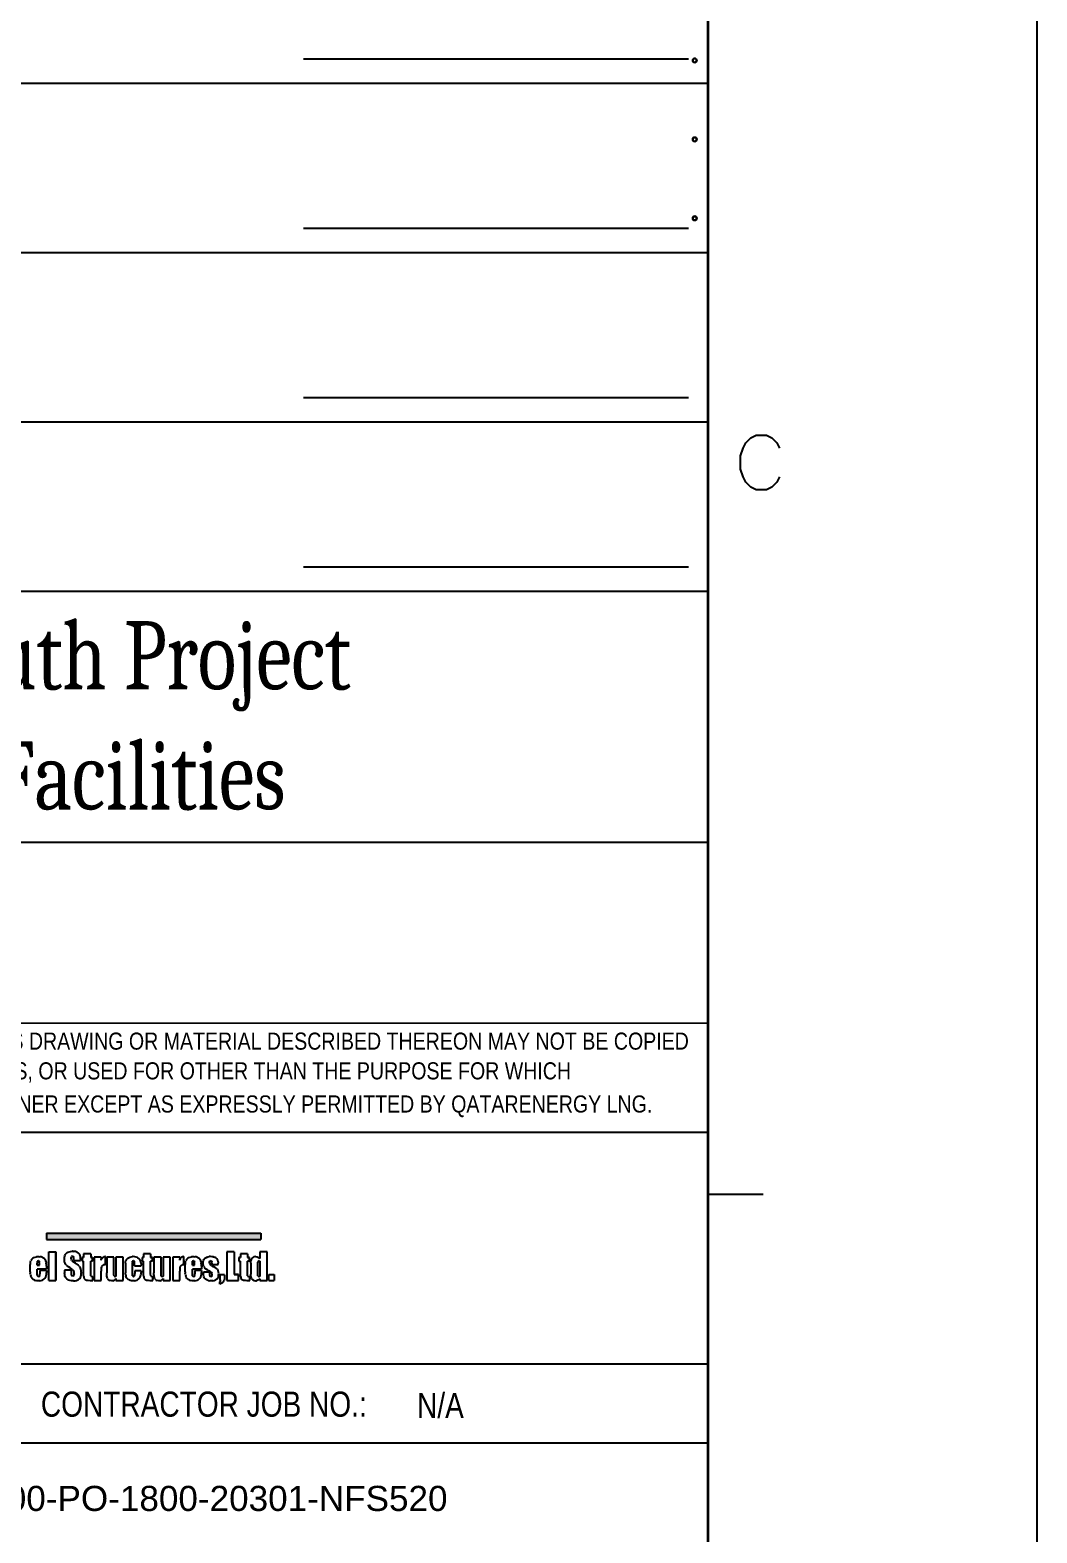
# Model space of a CAD drawing. Header units: millimetres. Extents: x -181 to 239, y -54 to 243.
# Drawn here: x 192.9 to 238.8, y 14.7 to 83.2 of the extents above; entities that cross this region are included whole.
import ezdxf

# ---------------------------------------------------------------- set-up
doc = ezdxf.new("R2010")
doc.units = ezdxf.units.MM
doc.styles.add('Arial', font='ARIAL.TTF', dxfattribs={"height": 0.2})
doc.styles.add('Arial Narrow', font='ARIALN.TTF', dxfattribs={"height": 0.2})
doc.styles.add('Cambria Math', font='CAMBRIA.TTC', dxfattribs={"height": 0.2})

# ---------------------------------------------------------------- blocks, each defined once
blk = doc.blocks.new('Unknown-234525213-26950')
at = {"linetype": 'Continuous'}
for points in [[(193.637, 28.338), (193.637, 28.044), (203.407, 28.338)], [(193.637, 28.044), (203.407, 28.044), (203.407, 28.338)]]:
    blk.add_hatch(color=3, dxfattribs=at).paths.add_polyline_path(points)
at = {"color": 7, "linetype": 'Continuous'}
for p, q in [((223.809, -38.519), (223.809, 124.4)), ((205.361, 81.897), (222.928, 81.897)), ((155.938, 80.79), (223.809, 80.79)), ((205.361, 74.173), (222.928, 74.173)), ((155.938, 73.066), (223.809, 73.066)), ((205.361, 66.448), (222.928, 66.448)), ((155.938, 65.341), (223.809, 65.341)), ((205.361, 58.723), (222.928, 58.723)), ((155.938, 57.616), (223.809, 57.616)), ((155.938, 46.162), (223.809, 46.162)), ((155.938, 46.162), (223.809, 46.162)), ((165.756, 37.916), (223.776, 37.921)), ((155.936, 32.946), (223.809, 32.946)), ((155.938, 32.946), (223.809, 32.946)), ((155.916, 22.372), (223.809, 22.372)), ((155.916, 18.768), (223.809, 18.768))]:
    blk.add_line(p, q, dxfattribs=at)
at = {"color": 3, "linetype": 'Continuous'}
for p, q in [((193.637, 28.338), (203.407, 28.338)), ((193.637, 28.338), (193.637, 28.044)), ((203.407, 28.338), (203.407, 28.044)), ((193.637, 28.044), (203.407, 28.044)), ((193.736, 26.18), (193.736, 27.48)), ((193.736, 27.48), (194.066, 27.48)), ((194.066, 27.48), (194.066, 26.18)), ((194.066, 26.18), (194.066, 27.48)), ((194.066, 27.48), (194.066, 27.48)), ((194.066, 26.18), (194.066, 27.48)), ((194.527, 27.411), (194.58, 27.452)), ((194.58, 27.452), (194.61, 27.468)), ((194.61, 27.468), (194.668, 27.489)), ((194.668, 27.489), (194.734, 27.502)), ((194.734, 27.502), (194.806, 27.506)), ((194.806, 27.506), (194.887, 27.503)), ((194.813, 27.506), (194.806, 27.506)), ((194.806, 27.506), (194.887, 27.503)), ((194.887, 27.503), (194.813, 27.506)), ((194.954, 27.492), (194.887, 27.503)), ((195.015, 27.474), (194.954, 27.492)), ((195.036, 27.464), (195.015, 27.474)), ((195.1, 27.426), (195.036, 27.464)), ((195.144, 27.381), (195.1, 27.426)), ((202.193, 27.48), (201.859, 27.48)), ((201.859, 27.48), (201.859, 26.18)), ((202.193, 27.48), (202.193, 26.441)), ((203.696, 27.48), (203.374, 27.48)), ((203.374, 27.48), (203.374, 27.178)), ((203.696, 26.18), (203.696, 27.48)), ((192.893, 26.878), (192.897, 26.956)), ((192.893, 26.567), (192.893, 26.878)), ((192.897, 26.956), (192.907, 27.024)), ((192.907, 27.024), (192.924, 27.082)), ((192.931, 27.098), (192.924, 27.082)), ((192.931, 27.098), (192.966, 27.153)), ((192.966, 27.153), (193.014, 27.199)), ((193.014, 27.199), (193.053, 27.222)), ((193.053, 27.222), (193.113, 27.246)), ((193.113, 27.246), (193.178, 27.26)), ((193.178, 27.26), (193.248, 27.264)), ((193.178, 27.26), (193.248, 27.264)), ((193.248, 27.264), (193.178, 27.26)), ((193.214, 26.945), (193.216, 27.004)), ((193.214, 26.868), (193.214, 26.945)), ((193.214, 26.868), (193.214, 26.868)), ((193.214, 26.868), (193.308, 26.868)), ((193.308, 26.868), (193.214, 26.868)), ((193.308, 26.868), (193.214, 26.868)), ((193.216, 27.004), (193.223, 27.056)), ((193.263, 27.075), (193.223, 27.056)), ((193.248, 27.264), (193.323, 27.26)), ((193.248, 27.264), (193.248, 27.264)), ((193.3, 27.052), (193.263, 27.075)), ((193.3, 27.052), (193.305, 27.026)), ((193.308, 26.945), (193.305, 27.026)), ((193.308, 26.868), (193.308, 26.945)), ((193.39, 27.247), (193.323, 27.26)), ((193.448, 27.226), (193.39, 27.247)), ((193.472, 27.213), (193.448, 27.226)), ((193.528, 27.172), (193.472, 27.213)), ((193.571, 27.122), (193.528, 27.172)), ((193.595, 27.075), (193.571, 27.122)), ((193.612, 27.023), (193.595, 27.075)), ((193.612, 27.023), (193.623, 26.959)), ((193.629, 26.884), (193.623, 26.959)), ((193.63, 26.835), (193.629, 26.884)), ((193.63, 26.835), (193.63, 26.694)), ((194.45, 27.142), (194.453, 27.225)), ((194.452, 27.099), (194.45, 27.142)), ((194.46, 27.029), (194.452, 27.099)), ((194.453, 27.225), (194.464, 27.293)), ((194.477, 26.972), (194.46, 27.029)), ((194.464, 27.293), (194.482, 27.346)), ((194.504, 26.917), (194.477, 26.972)), ((194.482, 27.346), (194.488, 27.36)), ((194.488, 27.36), (194.527, 27.411)), ((194.544, 26.868), (194.504, 26.917)), ((194.544, 26.868), (194.545, 26.867)), ((194.545, 26.867), (194.581, 26.837)), ((194.636, 26.796), (194.581, 26.837)), ((194.709, 26.746), (194.636, 26.796)), ((194.778, 26.7), (194.709, 26.746)), ((194.764, 27.2), (194.779, 27.262)), ((194.764, 27.2), (194.764, 27.186)), ((194.772, 27.113), (194.764, 27.186)), ((194.781, 27.089), (194.772, 27.113)), ((194.825, 27.287), (194.779, 27.262)), ((194.781, 27.089), (194.817, 27.049)), ((194.876, 27.009), (194.817, 27.049)), ((194.825, 27.287), (194.864, 27.268)), ((194.864, 27.268), (194.869, 27.257)), ((194.877, 27.183), (194.869, 27.257)), ((194.954, 26.961), (194.876, 27.009)), ((194.877, 27.086), (194.877, 27.183)), ((194.877, 27.086), (195.188, 27.086)), ((195.02, 26.915), (194.954, 26.961)), ((195.02, 26.915), (195.075, 26.873)), ((195.119, 26.835), (195.075, 26.873)), ((195.119, 26.835), (195.149, 26.8)), ((195.158, 27.357), (195.144, 27.381)), ((195.157, 26.79), (195.149, 26.8)), ((195.181, 26.743), (195.157, 26.79)), ((195.174, 27.309), (195.158, 27.357)), ((195.183, 27.245), (195.174, 27.309)), ((195.199, 26.686), (195.181, 26.743)), ((195.187, 27.164), (195.183, 27.245)), ((195.187, 27.164), (195.188, 27.138)), ((195.188, 27.086), (195.188, 27.138)), ((195.258, 27.22), (195.258, 27.051)), ((195.258, 27.22), (195.258, 27.22)), ((195.258, 27.22), (195.327, 27.22)), ((195.327, 27.22), (195.258, 27.22)), ((195.327, 27.22), (195.258, 27.22)), ((195.258, 27.051), (195.327, 27.051)), ((195.649, 27.387), (195.327, 27.387)), ((195.327, 27.387), (195.327, 27.22)), ((195.327, 26.51), (195.327, 27.051)), ((195.649, 27.387), (195.649, 27.22)), ((195.736, 27.22), (195.649, 27.22)), ((195.649, 27.22), (195.736, 27.22)), ((195.649, 27.22), (195.736, 27.22)), ((195.649, 26.481), (195.649, 27.051)), ((195.736, 27.051), (195.649, 27.051)), ((195.736, 27.051), (195.736, 27.22)), ((195.736, 27.22), (195.736, 27.22)), ((196.128, 27.245), (195.807, 27.245)), ((195.807, 27.245), (195.807, 26.18)), ((196.128, 27.245), (196.116, 27.106)), ((196.152, 27.169), (196.116, 27.106)), ((196.116, 27.106), (196.116, 27.106)), ((196.132, 26.756), (196.129, 26.686)), ((196.137, 26.799), (196.132, 26.756)), ((196.144, 26.818), (196.137, 26.799)), ((196.189, 26.866), (196.144, 26.818)), ((196.196, 27.216), (196.152, 27.169)), ((196.241, 26.884), (196.189, 26.866)), ((196.248, 27.248), (196.196, 27.216)), ((196.318, 26.889), (196.241, 26.884)), ((196.307, 27.263), (196.248, 27.248)), ((196.318, 27.264), (196.307, 27.263)), ((196.318, 26.889), (196.318, 27.264)), ((196.706, 27.245), (196.385, 27.245)), ((196.385, 27.245), (196.385, 26.527)), ((196.706, 26.52), (196.706, 27.245)), ((197.125, 27.245), (196.804, 27.245)), ((196.804, 27.245), (196.804, 26.529)), ((197.125, 26.18), (197.125, 27.245)), ((197.234, 26.964), (197.231, 26.883)), ((197.231, 26.883), (197.231, 26.58)), ((197.234, 26.964), (197.243, 27.032)), ((197.243, 27.032), (197.258, 27.085)), ((197.258, 27.087), (197.288, 27.138)), ((197.258, 27.087), (197.258, 27.085)), ((197.288, 27.138), (197.337, 27.186)), ((197.337, 27.186), (197.373, 27.21)), ((197.373, 27.21), (197.43, 27.238)), ((197.43, 27.238), (197.493, 27.256)), ((197.493, 27.256), (197.563, 27.264)), ((197.553, 26.998), (197.562, 27.056)), ((197.553, 26.998), (197.553, 26.966)), ((197.553, 26.463), (197.553, 26.966)), ((197.599, 27.075), (197.562, 27.056)), ((197.589, 27.264), (197.563, 27.264)), ((197.66, 27.26), (197.589, 27.264)), ((197.638, 27.054), (197.599, 27.075)), ((197.638, 27.054), (197.642, 27.04)), ((197.648, 26.966), (197.642, 27.04)), ((197.648, 26.843), (197.648, 26.966)), ((197.648, 26.843), (197.951, 26.843)), ((197.726, 27.245), (197.66, 27.26)), ((197.784, 27.221), (197.726, 27.245)), ((197.803, 27.21), (197.784, 27.221)), ((197.86, 27.168), (197.803, 27.21)), ((197.901, 27.117), (197.86, 27.168)), ((197.921, 27.075), (197.901, 27.117)), ((197.936, 27.022), (197.921, 27.075)), ((197.945, 26.957), (197.936, 27.022)), ((197.945, 26.957), (197.95, 26.881)), ((197.951, 26.843), (197.95, 26.881)), ((197.994, 27.22), (197.994, 27.051)), ((197.994, 27.22), (197.994, 27.22)), ((197.994, 27.22), (198.063, 27.22)), ((198.063, 27.22), (197.994, 27.22)), ((198.063, 27.22), (197.994, 27.22)), ((197.994, 27.051), (198.063, 27.051)), ((198.385, 27.387), (198.063, 27.387)), ((198.063, 27.387), (198.063, 27.22)), ((198.063, 26.51), (198.063, 27.051)), ((198.385, 27.387), (198.385, 27.22)), ((198.472, 27.22), (198.385, 27.22)), ((198.385, 27.22), (198.472, 27.22)), ((198.385, 27.22), (198.472, 27.22)), ((198.385, 26.481), (198.385, 27.051)), ((198.472, 27.051), (198.385, 27.051)), ((198.472, 27.051), (198.472, 27.22)), ((198.472, 27.22), (198.472, 27.22)), ((198.859, 27.245), (198.537, 27.245)), ((198.537, 27.245), (198.537, 26.527)), ((198.859, 26.52), (198.859, 27.245)), ((199.278, 27.245), (198.957, 27.245)), ((198.957, 27.245), (198.957, 26.529)), ((199.278, 26.18), (199.278, 27.245)), ((199.715, 27.245), (199.393, 27.245)), ((199.393, 27.245), (199.393, 26.18)), ((199.715, 27.245), (199.702, 27.106)), ((199.739, 27.169), (199.702, 27.106)), ((199.702, 27.106), (199.702, 27.106)), ((199.718, 26.756), (199.716, 26.686)), ((199.724, 26.799), (199.718, 26.756)), ((199.73, 26.818), (199.724, 26.799)), ((199.775, 26.866), (199.73, 26.818)), ((199.783, 27.216), (199.739, 27.169)), ((199.827, 26.884), (199.775, 26.866)), ((199.835, 27.248), (199.783, 27.216)), ((199.905, 26.889), (199.827, 26.884)), ((199.893, 27.263), (199.835, 27.248)), ((199.905, 27.264), (199.893, 27.263)), ((199.905, 26.889), (199.905, 27.264)), ((199.967, 26.878), (199.97, 26.956)), ((199.967, 26.567), (199.967, 26.878)), ((199.97, 26.956), (199.98, 27.024)), ((199.98, 27.024), (199.997, 27.082)), ((200.004, 27.098), (199.997, 27.082)), ((200.004, 27.098), (200.039, 27.153)), ((200.039, 27.153), (200.088, 27.199)), ((200.088, 27.199), (200.127, 27.222)), ((200.127, 27.222), (200.186, 27.246)), ((200.186, 27.246), (200.251, 27.26)), ((200.251, 27.26), (200.322, 27.264)), ((200.251, 27.26), (200.322, 27.264)), ((200.322, 27.264), (200.251, 27.26)), ((200.288, 26.945), (200.289, 27.004)), ((200.288, 26.868), (200.288, 26.945)), ((200.288, 26.868), (200.288, 26.868)), ((200.288, 26.868), (200.382, 26.868)), ((200.382, 26.868), (200.288, 26.868)), ((200.382, 26.868), (200.288, 26.868)), ((200.289, 27.004), (200.296, 27.056)), ((200.337, 27.075), (200.296, 27.056)), ((200.322, 27.264), (200.396, 27.26)), ((200.322, 27.264), (200.322, 27.264)), ((200.373, 27.052), (200.337, 27.075)), ((200.373, 27.052), (200.379, 27.026)), ((200.382, 26.945), (200.379, 27.026)), ((200.382, 26.868), (200.382, 26.945)), ((200.463, 27.247), (200.396, 27.26)), ((200.522, 27.226), (200.463, 27.247)), ((200.546, 27.213), (200.522, 27.226)), ((200.601, 27.172), (200.546, 27.213)), ((200.644, 27.122), (200.601, 27.172)), ((200.669, 27.075), (200.644, 27.122)), ((200.685, 27.023), (200.669, 27.075)), ((200.685, 27.023), (200.697, 26.959)), ((200.703, 26.884), (200.697, 26.959)), ((200.704, 26.835), (200.703, 26.884)), ((200.704, 26.835), (200.704, 26.694)), ((200.785, 26.95), (200.789, 27.031)), ((200.785, 26.924), (200.785, 26.95)), ((200.795, 26.855), (200.785, 26.924)), ((200.789, 27.031), (200.801, 27.096)), ((200.816, 26.795), (200.795, 26.855)), ((200.801, 27.096), (200.819, 27.138)), ((200.816, 26.795), (200.825, 26.779)), ((200.819, 27.138), (200.858, 27.187)), ((200.861, 26.738), (200.825, 26.779)), ((200.858, 27.187), (200.915, 27.224)), ((200.915, 26.695), (200.861, 26.738)), ((200.932, 27.231), (200.915, 27.224)), ((200.932, 27.231), (200.992, 27.251)), ((200.992, 27.251), (201.059, 27.262)), ((201.117, 27.264), (201.059, 27.262)), ((201.076, 27.003), (201.09, 27.058)), ((201.082, 26.935), (201.076, 27.003)), ((201.082, 26.935), (201.083, 26.932)), ((201.124, 26.882), (201.083, 26.932)), ((201.13, 27.075), (201.09, 27.058)), ((201.191, 27.261), (201.117, 27.264)), ((201.165, 26.854), (201.124, 26.882)), ((201.13, 27.075), (201.172, 27.056)), ((201.165, 26.854), (201.232, 26.817)), ((201.172, 27.056), (201.176, 27.041)), ((201.18, 26.963), (201.176, 27.041)), ((201.18, 26.963), (201.18, 26.905)), ((201.18, 26.905), (201.465, 26.905)), ((201.256, 27.25), (201.191, 27.261)), ((201.232, 26.817), (201.262, 26.802)), ((201.256, 27.25), (201.297, 27.238)), ((201.337, 26.762), (201.262, 26.802)), ((201.361, 27.206), (201.297, 27.238)), ((201.395, 26.723), (201.337, 26.762)), ((201.409, 27.167), (201.361, 27.206)), ((201.449, 27.107), (201.409, 27.167)), ((201.409, 27.167), (201.409, 27.167)), ((201.457, 27.085), (201.449, 27.107)), ((201.464, 27.027), (201.457, 27.085)), ((201.464, 27.027), (201.465, 26.966)), ((201.465, 26.905), (201.465, 26.966)), ((202.416, 27.22), (202.416, 27.051)), ((202.416, 27.22), (202.416, 27.22)), ((202.416, 27.22), (202.485, 27.22)), ((202.485, 27.22), (202.416, 27.22)), ((202.485, 27.22), (202.416, 27.22)), ((202.416, 27.051), (202.485, 27.051)), ((202.807, 27.387), (202.485, 27.387)), ((202.485, 27.387), (202.485, 27.22)), ((202.485, 26.51), (202.485, 27.051)), ((202.807, 27.387), (202.807, 27.22)), ((202.894, 27.22), (202.807, 27.22)), ((202.807, 27.22), (202.894, 27.22)), ((202.807, 27.22), (202.894, 27.22)), ((202.807, 26.481), (202.807, 27.051)), ((202.894, 27.051), (202.807, 27.051)), ((202.894, 27.051), (202.894, 27.22)), ((202.894, 27.22), (202.894, 27.22)), ((202.955, 26.961), (202.957, 27.046)), ((202.955, 26.961), (202.955, 26.463)), ((202.957, 27.046), (202.965, 27.109)), ((202.971, 27.135), (202.965, 27.109)), ((203.002, 27.19), (202.971, 27.135)), ((203.041, 27.226), (203.002, 27.19)), ((203.1, 27.254), (203.041, 27.226)), ((203.167, 27.264), (203.1, 27.254)), ((203.167, 27.264), (203.175, 27.264)), ((203.175, 27.264), (203.243, 27.257)), ((203.243, 27.257), (203.284, 27.242)), ((203.277, 26.998), (203.287, 27.058)), ((203.277, 26.998), (203.277, 26.977)), ((203.277, 26.456), (203.277, 26.977)), ((203.284, 27.242), (203.341, 27.209)), ((203.325, 27.075), (203.287, 27.058)), ((203.325, 27.075), (203.365, 27.056)), ((203.341, 27.209), (203.374, 27.178)), ((203.365, 27.056), (203.367, 27.049)), ((203.367, 27.049), (203.374, 26.977)), ((203.374, 26.977), (203.374, 26.484)), ((192.893, 26.567), (192.894, 26.511)), ((192.9, 26.441), (192.894, 26.511)), ((192.9, 26.441), (192.91, 26.386)), ((192.932, 26.329), (192.91, 26.386)), ((192.971, 26.273), (192.932, 26.329)), ((192.971, 26.273), (192.978, 26.264)), ((193.027, 26.223), (192.978, 26.264)), ((193.091, 26.191), (193.027, 26.223)), ((193.091, 26.191), (193.134, 26.178)), ((193.199, 26.165), (193.134, 26.178)), ((193.271, 26.162), (193.199, 26.165)), ((193.214, 26.463), (193.214, 26.694)), ((193.63, 26.694), (193.214, 26.694)), ((193.22, 26.386), (193.214, 26.463)), ((193.22, 26.386), (193.225, 26.37)), ((193.225, 26.37), (193.264, 26.349)), ((193.314, 26.378), (193.264, 26.349)), ((193.321, 26.163), (193.271, 26.162)), ((193.314, 26.378), (193.324, 26.433)), ((193.321, 26.163), (193.388, 26.173)), ((193.324, 26.433), (193.326, 26.484)), ((193.63, 26.625), (193.326, 26.625)), ((193.326, 26.625), (193.326, 26.484)), ((193.388, 26.173), (193.445, 26.192)), ((193.457, 26.197), (193.445, 26.192)), ((193.457, 26.197), (193.514, 26.233)), ((193.514, 26.233), (193.56, 26.282)), ((193.56, 26.282), (193.596, 26.337)), ((193.596, 26.337), (193.618, 26.395)), ((193.621, 26.406), (193.618, 26.395)), ((193.621, 26.406), (193.628, 26.467)), ((193.628, 26.467), (193.63, 26.546)), ((193.63, 26.625), (193.63, 26.546)), ((193.736, 26.18), (194.066, 26.18)), ((194.772, 26.646), (194.461, 26.646)), ((194.461, 26.646), (194.461, 26.561)), ((194.461, 26.561), (194.461, 26.531)), ((194.465, 26.453), (194.461, 26.531)), ((194.475, 26.389), (194.465, 26.453)), ((194.49, 26.335), (194.475, 26.389)), ((194.512, 26.293), (194.49, 26.335)), ((194.555, 26.246), (194.512, 26.293)), ((194.615, 26.204), (194.555, 26.246)), ((194.644, 26.19), (194.615, 26.204)), ((194.704, 26.17), (194.644, 26.19)), ((194.771, 26.157), (194.704, 26.17)), ((194.844, 26.153), (194.771, 26.157)), ((194.772, 26.488), (194.772, 26.646)), ((194.778, 26.411), (194.772, 26.488)), ((194.833, 26.658), (194.778, 26.7)), ((194.778, 26.411), (194.785, 26.394)), ((194.831, 26.373), (194.785, 26.394)), ((194.881, 26.4), (194.831, 26.373)), ((194.831, 26.373), (194.831, 26.373)), ((194.833, 26.658), (194.866, 26.628)), ((194.865, 26.153), (194.844, 26.153)), ((194.865, 26.153), (194.935, 26.16)), ((194.866, 26.628), (194.874, 26.617)), ((194.892, 26.562), (194.874, 26.617)), ((194.881, 26.4), (194.897, 26.462)), ((194.897, 26.479), (194.892, 26.562)), ((194.897, 26.479), (194.897, 26.462)), ((194.935, 26.16), (195, 26.175)), ((195, 26.175), (195.059, 26.199)), ((195.059, 26.199), (195.095, 26.218)), ((195.095, 26.218), (195.149, 26.26)), ((195.149, 26.26), (195.183, 26.308)), ((195.185, 26.311), (195.183, 26.308)), ((195.185, 26.311), (195.202, 26.363)), ((195.21, 26.616), (195.199, 26.686)), ((195.202, 26.363), (195.212, 26.43)), ((195.215, 26.535), (195.21, 26.616)), ((195.212, 26.43), (195.215, 26.513)), ((195.215, 26.535), (195.215, 26.513)), ((195.328, 26.42), (195.327, 26.51)), ((195.332, 26.351), (195.328, 26.42)), ((195.332, 26.351), (195.336, 26.309)), ((195.336, 26.309), (195.342, 26.287)), ((195.342, 26.287), (195.381, 26.233)), ((195.381, 26.233), (195.402, 26.215)), ((195.402, 26.215), (195.463, 26.19)), ((195.463, 26.19), (195.477, 26.188)), ((195.477, 26.188), (195.537, 26.183)), ((195.537, 26.183), (195.62, 26.18)), ((195.62, 26.18), (195.75, 26.18)), ((195.653, 26.392), (195.649, 26.481)), ((195.653, 26.392), (195.661, 26.365)), ((195.661, 26.365), (195.712, 26.353)), ((195.712, 26.353), (195.75, 26.352)), ((195.75, 26.18), (195.75, 26.352)), ((195.807, 26.18), (196.128, 26.18)), ((196.129, 26.686), (196.128, 26.601)), ((196.128, 26.18), (196.128, 26.601)), ((196.385, 26.463), (196.385, 26.527)), ((196.387, 26.391), (196.385, 26.463)), ((196.39, 26.344), (196.387, 26.391)), ((196.39, 26.344), (196.395, 26.318)), ((196.419, 26.255), (196.395, 26.318)), ((196.419, 26.255), (196.436, 26.23)), ((196.489, 26.187), (196.436, 26.23)), ((196.489, 26.187), (196.538, 26.169)), ((196.609, 26.162), (196.538, 26.169)), ((196.661, 26.166), (196.609, 26.162)), ((196.661, 26.166), (196.722, 26.188)), ((196.708, 26.427), (196.706, 26.52)), ((196.713, 26.377), (196.708, 26.427)), ((196.713, 26.377), (196.715, 26.373)), ((196.715, 26.373), (196.754, 26.349)), ((196.76, 26.215), (196.722, 26.188)), ((196.798, 26.374), (196.754, 26.349)), ((196.754, 26.349), (196.754, 26.349)), ((196.76, 26.215), (196.804, 26.269)), ((196.802, 26.416), (196.798, 26.374)), ((196.804, 26.269), (196.798, 26.18)), ((196.798, 26.18), (197.125, 26.18)), ((196.804, 26.499), (196.802, 26.416)), ((196.804, 26.529), (196.804, 26.499)), ((197.231, 26.58), (197.232, 26.531)), ((197.238, 26.457), (197.232, 26.531)), ((197.238, 26.457), (197.248, 26.393)), ((197.264, 26.34), (197.248, 26.393)), ((197.283, 26.302), (197.264, 26.34)), ((197.323, 26.25), (197.283, 26.302)), ((197.376, 26.209), (197.323, 26.25)), ((197.393, 26.199), (197.376, 26.209)), ((197.449, 26.178), (197.393, 26.199)), ((197.515, 26.166), (197.449, 26.178)), ((197.592, 26.162), (197.515, 26.166)), ((197.561, 26.392), (197.553, 26.463)), ((197.561, 26.392), (197.567, 26.379)), ((197.567, 26.379), (197.608, 26.349)), ((197.647, 26.163), (197.592, 26.162)), ((197.608, 26.349), (197.653, 26.38)), ((197.608, 26.349), (197.608, 26.349)), ((197.647, 26.163), (197.713, 26.175)), ((197.653, 26.38), (197.663, 26.434)), ((197.663, 26.434), (197.664, 26.492)), ((197.951, 26.619), (197.664, 26.619)), ((197.664, 26.619), (197.664, 26.492)), ((197.713, 26.175), (197.771, 26.196)), ((197.771, 26.196), (197.791, 26.206)), ((197.791, 26.206), (197.845, 26.246)), ((197.845, 26.246), (197.889, 26.297)), ((197.889, 26.297), (197.893, 26.303)), ((197.893, 26.303), (197.925, 26.366)), ((197.925, 26.366), (197.942, 26.427)), ((197.942, 26.427), (197.946, 26.469)), ((197.946, 26.469), (197.949, 26.536)), ((197.951, 26.619), (197.949, 26.536)), ((198.064, 26.42), (198.063, 26.51)), ((198.067, 26.351), (198.064, 26.42)), ((198.067, 26.351), (198.072, 26.309)), ((198.072, 26.309), (198.078, 26.287)), ((198.078, 26.287), (198.116, 26.233)), ((198.116, 26.233), (198.137, 26.215)), ((198.137, 26.215), (198.199, 26.19)), ((198.199, 26.19), (198.213, 26.188)), ((198.213, 26.188), (198.273, 26.183)), ((198.273, 26.183), (198.355, 26.18)), ((198.355, 26.18), (198.485, 26.18)), ((198.389, 26.392), (198.385, 26.481)), ((198.389, 26.392), (198.396, 26.365)), ((198.396, 26.365), (198.448, 26.353)), ((198.448, 26.353), (198.485, 26.352)), ((198.485, 26.18), (198.485, 26.352)), ((198.538, 26.463), (198.537, 26.527)), ((198.54, 26.391), (198.538, 26.463)), ((198.543, 26.344), (198.54, 26.391)), ((198.543, 26.344), (198.547, 26.318)), ((198.572, 26.255), (198.547, 26.318)), ((198.572, 26.255), (198.589, 26.23)), ((198.642, 26.187), (198.589, 26.23)), ((198.642, 26.187), (198.69, 26.169)), ((198.762, 26.162), (198.69, 26.169)), ((198.814, 26.166), (198.762, 26.162)), ((198.814, 26.166), (198.875, 26.188)), ((198.861, 26.427), (198.859, 26.52)), ((198.866, 26.377), (198.861, 26.427)), ((198.866, 26.377), (198.867, 26.373)), ((198.867, 26.373), (198.907, 26.349)), ((198.912, 26.215), (198.875, 26.188)), ((198.951, 26.374), (198.907, 26.349)), ((198.907, 26.349), (198.907, 26.349)), ((198.912, 26.215), (198.957, 26.269)), ((198.955, 26.416), (198.951, 26.374)), ((198.957, 26.269), (198.952, 26.18)), ((198.952, 26.18), (199.278, 26.18)), ((198.957, 26.499), (198.955, 26.416)), ((198.957, 26.529), (198.957, 26.499)), ((199.393, 26.18), (199.715, 26.18)), ((199.716, 26.686), (199.715, 26.601)), ((199.715, 26.18), (199.715, 26.601)), ((199.967, 26.567), (199.968, 26.511)), ((199.974, 26.441), (199.968, 26.511)), ((199.974, 26.441), (199.984, 26.386)), ((200.005, 26.329), (199.984, 26.386)), ((200.043, 26.273), (200.005, 26.329)), ((200.043, 26.273), (200.052, 26.264)), ((200.101, 26.223), (200.052, 26.264)), ((200.165, 26.191), (200.101, 26.223)), ((200.165, 26.191), (200.207, 26.178)), ((200.273, 26.165), (200.207, 26.178)), ((200.345, 26.162), (200.273, 26.165)), ((200.288, 26.463), (200.288, 26.694)), ((200.704, 26.694), (200.288, 26.694)), ((200.293, 26.386), (200.288, 26.463)), ((200.293, 26.386), (200.298, 26.37)), ((200.298, 26.37), (200.338, 26.349)), ((200.388, 26.378), (200.338, 26.349)), ((200.394, 26.163), (200.345, 26.162)), ((200.388, 26.378), (200.398, 26.433)), ((200.394, 26.163), (200.462, 26.173)), ((200.398, 26.433), (200.399, 26.484)), ((200.704, 26.625), (200.399, 26.625)), ((200.399, 26.625), (200.399, 26.484)), ((200.462, 26.173), (200.519, 26.192)), ((200.531, 26.197), (200.519, 26.192)), ((200.531, 26.197), (200.587, 26.233)), ((200.587, 26.233), (200.634, 26.282)), ((200.634, 26.282), (200.67, 26.337)), ((200.67, 26.337), (200.692, 26.395)), ((200.695, 26.406), (200.692, 26.395)), ((200.695, 26.406), (200.701, 26.467)), ((200.701, 26.467), (200.704, 26.546)), ((200.704, 26.625), (200.704, 26.546)), ((201.079, 26.554), (200.794, 26.554)), ((200.794, 26.554), (200.794, 26.503)), ((200.797, 26.422), (200.794, 26.503)), ((200.809, 26.355), (200.797, 26.422)), ((200.826, 26.304), (200.809, 26.355)), ((200.839, 26.282), (200.826, 26.304)), ((200.883, 26.236), (200.839, 26.282)), ((200.947, 26.199), (200.883, 26.236)), ((200.988, 26.649), (200.915, 26.695)), ((200.957, 26.195), (200.947, 26.199)), ((201.016, 26.177), (200.957, 26.195)), ((200.988, 26.649), (201.011, 26.636)), ((201.095, 26.588), (201.011, 26.636)), ((201.016, 26.177), (201.082, 26.165)), ((201.079, 26.487), (201.079, 26.554)), ((201.082, 26.405), (201.079, 26.487)), ((201.082, 26.405), (201.09, 26.375)), ((201.155, 26.162), (201.082, 26.165)), ((201.132, 26.349), (201.09, 26.375)), ((201.15, 26.554), (201.095, 26.588)), ((201.179, 26.367), (201.132, 26.349)), ((201.132, 26.349), (201.132, 26.349)), ((201.15, 26.554), (201.175, 26.535)), ((201.22, 26.165), (201.155, 26.162)), ((201.175, 26.535), (201.184, 26.517)), ((201.179, 26.367), (201.193, 26.429)), ((201.193, 26.44), (201.184, 26.517)), ((201.193, 26.44), (201.193, 26.429)), ((201.22, 26.165), (201.287, 26.177)), ((201.287, 26.177), (201.345, 26.198)), ((201.345, 26.198), (201.365, 26.207)), ((201.365, 26.207), (201.419, 26.247)), ((201.436, 26.686), (201.395, 26.723)), ((201.419, 26.247), (201.456, 26.299)), ((201.436, 26.686), (201.446, 26.672)), ((201.472, 26.621), (201.446, 26.672)), ((201.456, 26.299), (201.474, 26.349)), ((201.486, 26.555), (201.472, 26.621)), ((201.474, 26.349), (201.485, 26.414)), ((201.485, 26.414), (201.49, 26.495)), ((201.49, 26.495), (201.486, 26.555)), ((201.762, 26.435), (201.547, 26.435)), ((201.547, 26.435), (201.547, 26.18)), ((201.547, 26.18), (201.601, 26.18)), ((201.547, 26.107), (201.594, 26.155)), ((201.547, 26.014), (201.547, 26.107)), ((201.594, 26.155), (201.601, 26.18)), ((201.667, 26.069), (201.609, 26.034)), ((201.667, 26.069), (201.709, 26.111)), ((201.709, 26.111), (201.741, 26.168)), ((201.741, 26.168), (201.745, 26.181)), ((201.758, 26.243), (201.745, 26.181)), ((201.762, 26.318), (201.758, 26.243)), ((201.762, 26.435), (201.762, 26.318)), ((201.859, 26.18), (202.397, 26.18)), ((202.397, 26.441), (202.193, 26.441)), ((202.193, 26.441), (202.397, 26.441)), ((202.193, 26.441), (202.397, 26.441)), ((202.397, 26.18), (202.397, 26.441)), ((202.397, 26.441), (202.397, 26.441)), ((202.486, 26.42), (202.485, 26.51)), ((202.489, 26.351), (202.486, 26.42)), ((202.489, 26.351), (202.494, 26.309)), ((202.494, 26.309), (202.5, 26.287)), ((202.5, 26.287), (202.538, 26.233)), ((202.538, 26.233), (202.56, 26.215)), ((202.56, 26.215), (202.621, 26.19)), ((202.621, 26.19), (202.636, 26.188)), ((202.636, 26.188), (202.695, 26.183)), ((202.695, 26.183), (202.778, 26.18)), ((202.778, 26.18), (202.908, 26.18)), ((202.811, 26.392), (202.807, 26.481)), ((202.811, 26.392), (202.819, 26.365)), ((202.819, 26.365), (202.87, 26.353)), ((202.87, 26.353), (202.908, 26.352)), ((202.908, 26.18), (202.908, 26.352)), ((202.956, 26.417), (202.955, 26.463)), ((202.961, 26.344), (202.956, 26.417)), ((202.961, 26.344), (202.971, 26.292)), ((202.992, 26.251), (202.971, 26.292)), ((202.992, 26.251), (203.041, 26.201)), ((203.041, 26.201), (203.045, 26.199)), ((203.045, 26.199), (203.103, 26.171)), ((203.103, 26.171), (203.17, 26.162)), ((203.17, 26.162), (203.214, 26.165)), ((203.278, 26.185), (203.214, 26.165)), ((203.283, 26.381), (203.277, 26.456)), ((203.322, 26.211), (203.278, 26.185)), ((203.283, 26.381), (203.286, 26.37)), ((203.286, 26.37), (203.323, 26.349)), ((203.374, 26.257), (203.322, 26.211)), ((203.364, 26.373), (203.323, 26.349)), ((203.372, 26.425), (203.364, 26.373)), ((203.374, 26.484), (203.372, 26.425)), ((203.374, 26.257), (203.374, 26.18)), ((203.374, 26.18), (203.696, 26.18)), ((203.782, 26.18), (203.782, 26.445)), ((203.782, 26.445), (204.024, 26.445)), ((203.782, 26.18), (204.024, 26.18)), ((204.024, 26.445), (204.024, 26.18)), ((201.609, 26.034), (201.547, 26.014))]:
    blk.add_line(p, q, dxfattribs=at)
at = {"color": 7, "linetype": 'Continuous'}
for centre in [(223.211, 81.825), (223.213, 81.826), (223.213, 81.825), (223.211, 78.225), (223.213, 78.226), (223.213, 78.225), (223.211, 74.625), (223.213, 74.626), (223.213, 74.626)]:
    blk.add_circle(centre, 0.09, dxfattribs=at)
for centre, start, end in [((223.211, 81.825), 0, 180), ((223.211, 81.825), 180, 0), ((223.213, 81.826), 0, 180), ((223.213, 81.826), 180, 0), ((223.211, 78.226), 0, 180), ((223.211, 78.226), 180, 0), ((223.213, 78.226), 0, 180), ((223.213, 78.226), 180, 0), ((223.211, 74.626), 0, 180), ((223.211, 74.626), 180, 0), ((223.213, 74.626), 0, 180), ((223.213, 74.626), 180, 0)]:
    blk.add_arc(centre, 0.09, start, end, dxfattribs=at)
for s, height, style, width, p in [('North Field South Project', 3.11425, 'Cambria Math', 0.777778, (169.99, 53.137)), ('Onshore LNG Facilities', 3.11425, 'Cambria Math', 0.777778, (170.934, 47.657)), ('CONTRACTOR JOB NO.:', 1.14609, 'Arial', 0.8, (193.377, 19.962)), ('N/A', 1.1461, 'Arial', 0.8, (210.542, 19.897))]:
    blk.add_text(s, height=height, dxfattribs=dict(at, style=style, width=width)).set_placement(p)
at = {"color": 7, "linetype": 'Continuous', "style": 'Arial Narrow'}
for s, height, p in [('THIS DOCUMENT IS PROPERTY OF QATARENERGY LNG.THIS DRAWING OR MATERIAL DESCRIBED THEREON MAY NOT BE COPIED', 0.779684, (165.936, 36.704)), ('OR DISCLOSED IN ANY FORM OR MEDIUM TO THIRD PARTIES, OR USED FOR OTHER THAN THE PURPOSE FOR WHICH', 0.77968, (165.922, 35.348)), ('IT HAS BEEN PROVIDED, IN WHOLE OR IN PART IN ANY MANNER EXCEPT AS EXPRESSLY PERMITTED BY QATARENERGY LNG.', 0.779684, (166.102, 33.836))]:
    blk.add_text(s, height=height, dxfattribs=at).set_placement(p)
at = {"color": 6, "linetype": 'Continuous', "style": 'Arial'}
blk.add_text('215777C008-00000-PO-1800-20301-NFS520', height=1.14609, dxfattribs=at).set_placement((179.448, 15.661))
blk = doc.blocks.new('Unknown-234525213-26958')
at = {"color": 7, "linetype": 'Continuous'}
for p, q in [((238.831, 243.361), (238.831, -53.639)), ((223.831, 228.361), (223.831, -38.639)), ((225.539, 64.379), (225.777, 64.617)), ((225.777, 64.617), (226.015, 64.736)), ((226.015, 64.736), (226.491, 64.736)), ((226.491, 64.736), (226.729, 64.617)), ((226.729, 64.617), (226.967, 64.379)), ((225.3, 63.784), (225.42, 64.141)), ((225.3, 63.188), (225.3, 63.784)), ((225.42, 64.141), (225.539, 64.379)), ((226.967, 64.379), (227.086, 64.141)), ((225.42, 62.831), (225.3, 63.188)), ((225.539, 62.593), (225.42, 62.831)), ((225.777, 62.355), (225.539, 62.593)), ((226.967, 62.593), (226.729, 62.355)), ((227.086, 62.831), (226.967, 62.593)), ((226.015, 62.236), (225.777, 62.355)), ((226.491, 62.236), (226.015, 62.236)), ((226.729, 62.355), (226.491, 62.236)), ((223.831, 30.111), (226.331, 30.111))]:
    blk.add_line(p, q, dxfattribs=at)

msp = doc.modelspace()

# ---------------------------------------------------------------- block references
for name in ['Unknown-234525213-26958', 'Unknown-234525213-26950']:
    msp.add_blockref(name, (0, 0))

doc.saveas('drawing.dxf')
